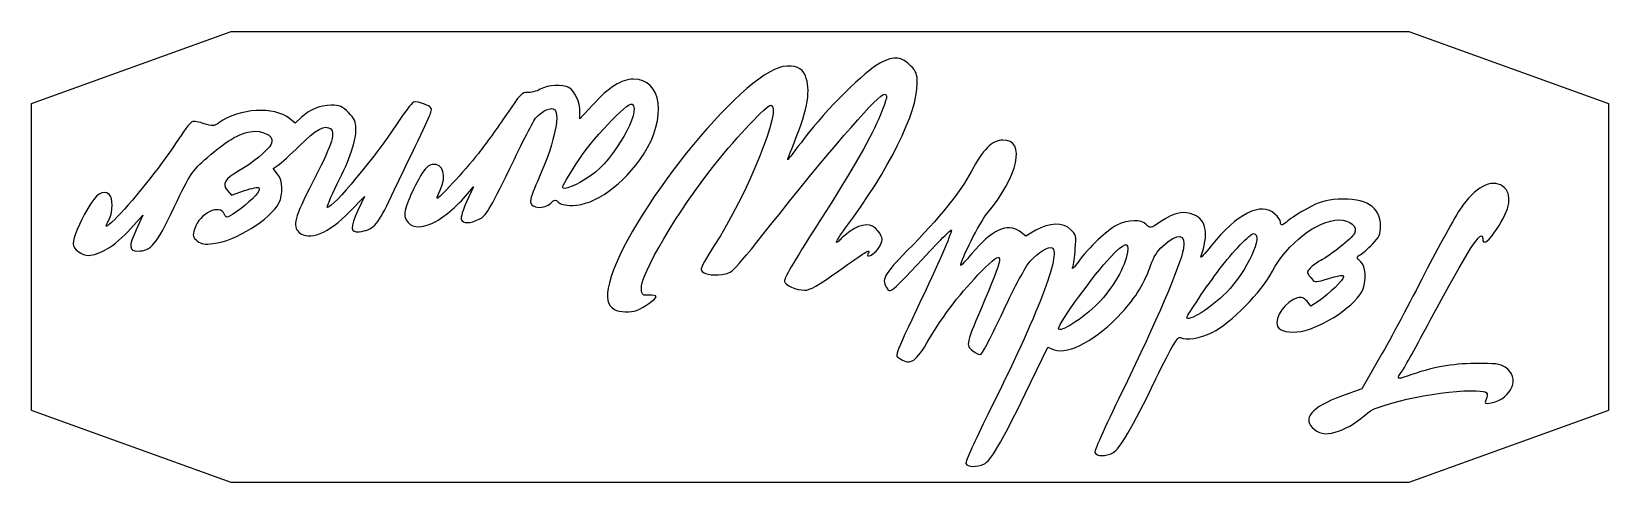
# Model space of a CAD drawing. Header units: inches. Extents: x -0.66 to 0.66, y -0.19 to 0.19.
import ezdxf

# ---------------------------------------------------------------- set-up
doc = ezdxf.new("R2010")
doc.units = ezdxf.units.IN
doc.layers.get('0').update_dxf_attribs({"linetype": 'CONTINUOUS'})

msp = doc.modelspace()

# ---------------------------------------------------------------- linework, layer by layer
for p, q in [((-0.1912, 0.1274), (-0.2017, 0.1159)), ((-0.2017, 0.1159), (-0.2017, 0.1217)), ((-0.4409, 0.1124), (-0.4458, 0.1163)), ((-0.436, 0.117), (-0.4409, 0.1124)), ((-0.4594, 0.0742), (-0.4553, 0.077)), ((-0.4557, 0.0695), (-0.4594, 0.0742)), ((-0.4981, 0.056), (-0.4946, 0.0519)), ((-0.4946, 0.0519), (-0.4835, 0.0558)), ((-0.2996, 0.0492), (-0.2912, 0.0589)), ((-0.2912, 0.0589), (-0.2969, 0.0464)), ((-0.395, 0.0382), (-0.3828, 0.0508)), ((-0.3828, 0.0508), (-0.3883, 0.039)), ((-0.5793, 0.0236), (-0.5689, 0.0351)), ((-0.5689, 0.0351), (-0.5745, 0.0227)), ((0.173, 0.0176), (0.1677, 0.0216)), ((0.1814, 0.0225), (0.173, 0.0176)), ((0.4125, -0.0413), (0.4092, -0.0371)), ((0.4194, -0.0367), (0.4125, -0.0413)), ((0.1725, -0.1148), (0.1915, -0.0758)), ((0.1915, -0.0758), (0.1968, -0.0778)), ((0.4724, -0.0808), (0.4554, -0.1106)), ((0.4554, -0.1106), (0.4383, -0.1168))]:
    msp.add_line(p, q)
msp.add_lwpolyline([(0.4948, -0.1893), (-0.4948, -0.1893), (-0.6625, -0.1289), (-0.6625, 0.1289), (-0.4948, 0.1892), (0.4948, 0.1892), (0.6625, 0.1289), (0.6625, -0.1289)], close=True)
for points in [[(-0.0311, 0.1598), (-0.066, 0.1541), (-0.1635, 0.0327), (-0.177, -0.0217)], [(-0.0123, 0.1521), (-0.0154, 0.1592), (-0.0207, 0.1614), (-0.0311, 0.1598)], [(0.0508, 0.1629), (0.0378, 0.1563), (0.0053, 0.1239), (-0.0132, 0.0995)], [(0.0764, 0.1603), (0.0683, 0.1685), (0.0626, 0.1691), (0.0508, 0.1629)], [(0.0817, 0.1457), (0.0817, 0.1536), (0.0809, 0.1559), (0.0764, 0.1603)], [(-0.1569, 0.1493), (-0.1667, 0.1493), (-0.1777, 0.1424), (-0.1912, 0.1274)], [(-0.1483, 0.0861), (-0.1284, 0.1168), (-0.1327, 0.1493), (-0.1569, 0.1493)], [(-0.0214, 0.0967), (-0.0101, 0.1252), (-0.0075, 0.1406), (-0.0123, 0.1521)], [(-0.2459, 0.1382), (-0.2503, 0.1386), (-0.2521, 0.1366), (-0.2634, 0.1197)], [(-0.2351, 0.1408), (-0.2384, 0.1391), (-0.2431, 0.1378), (-0.2459, 0.1382)], [(-0.211, 0.1422), (-0.2166, 0.1451), (-0.228, 0.1446), (-0.2351, 0.1408)], [(-0.2017, 0.1217), (-0.2017, 0.13), (-0.206, 0.1395), (-0.211, 0.1422)], [(-0.0344, 0.0358), (0.0138, 0.0962), (0.0493, 0.1366), (0.0541, 0.1366)], [(0.0215, 0.0245), (0.0579, 0.0729), (0.0817, 0.1208), (0.0817, 0.1457)], [(0.0541, 0.1366), (0.0572, 0.1366), (0.0566, 0.1338), (0.0506, 0.1188)], [(-0.4458, 0.1163), (-0.459, 0.1267), (-0.4873, 0.125), (-0.5052, 0.1126)], [(-0.4107, 0.1274), (-0.4203, 0.1274), (-0.4285, 0.1239), (-0.436, 0.117)], [(-0.3961, 0.1212), (-0.4014, 0.1265), (-0.4036, 0.1274), (-0.4107, 0.1274)], [(-0.3899, 0.1079), (-0.3899, 0.1135), (-0.3912, 0.1163), (-0.3961, 0.1212)], [(-0.3623, 0.0466), (-0.3369, 0.0993), (-0.328, 0.1183), (-0.3269, 0.1217)], [(-0.3415, 0.13), (-0.3431, 0.1292), (-0.3497, 0.1208), (-0.3559, 0.1111)], [(-0.3322, 0.1283), (-0.3356, 0.1298), (-0.3398, 0.1305), (-0.3415, 0.13)], [(-0.3269, 0.1217), (-0.3259, 0.125), (-0.3269, 0.1261), (-0.3322, 0.1283)], [(-0.2634, 0.1197), (-0.2704, 0.1093), (-0.281, 0.0947), (-0.287, 0.087)], [(-0.2386, 0.1172), (-0.2335, 0.1227), (-0.2252, 0.1261), (-0.223, 0.1239)], [(-0.223, 0.1239), (-0.2179, 0.1188), (-0.224, 0.0929), (-0.2375, 0.0634)], [(-0.2049, 0.0782), (-0.1929, 0.0974), (-0.1616, 0.1307), (-0.1578, 0.1283)], [(-0.1578, 0.1283), (-0.1496, 0.1232), (-0.1737, 0.0808), (-0.192, 0.0686)], [(-0.0414, 0.1274), (-0.0306, 0.1274), (-0.0615, 0.0512), (-0.0889, 0.0097)], [(-0.0883, 0.0777), (-0.0691, 0.1018), (-0.0448, 0.1274), (-0.0414, 0.1274)], [(-0.5277, 0.1135), (-0.5292, 0.113), (-0.5352, 0.1048), (-0.5414, 0.0954)], [(-0.5175, 0.1119), (-0.5217, 0.1133), (-0.5263, 0.1141), (-0.5277, 0.1135)], [(-0.5052, 0.1126), (-0.5094, 0.1097), (-0.5105, 0.1095), (-0.5175, 0.1119)], [(-0.4373, 0.0934), (-0.4234, 0.1073), (-0.4157, 0.1113), (-0.4111, 0.1075)], [(-0.4111, 0.1075), (-0.4069, 0.104), (-0.4109, 0.0923), (-0.4267, 0.062)], [(-0.3559, 0.1111), (-0.3733, 0.0845), (-0.4091, 0.0415), (-0.4139, 0.0415)], [(-0.4056, 0.0613), (-0.3947, 0.0832), (-0.3899, 0.0971), (-0.3899, 0.1079)], [(-0.2607, 0.0742), (-0.2503, 0.096), (-0.2402, 0.1152), (-0.2386, 0.1172)], [(0.0506, 0.1188), (0.0436, 0.1016), (0.0292, 0.0764), (-0.0006, 0.0296)], [(-0.5414, 0.0954), (-0.5535, 0.0768), (-0.5805, 0.0432), (-0.5926, 0.0315)], [(-0.5147, 0.0835), (-0.4976, 0.0987), (-0.4853, 0.1055), (-0.4747, 0.1055)], [(-0.4612, 0.0947), (-0.4639, 0.0896), (-0.4773, 0.0784), (-0.4882, 0.0722)], [(-0.4747, 0.1055), (-0.4649, 0.1055), (-0.4581, 0.1002), (-0.4612, 0.0947)], [(-0.4553, 0.077), (-0.453, 0.0786), (-0.4449, 0.0861), (-0.4373, 0.0934)], [(-0.0132, 0.0995), (-0.0207, 0.0898), (-0.0269, 0.0817), (-0.0271, 0.0817)], [(-0.0271, 0.0817), (-0.0273, 0.0817), (-0.0247, 0.0885), (-0.0214, 0.0967)], [(0.1537, 0.0982), (0.1449, 0.0982), (0.1365, 0.0899), (0.1272, 0.072)], [(0.14, 0.036), (0.1668, 0.0678), (0.1734, 0.0982), (0.1537, 0.0982)], [(-0.5427, 0.0417), (-0.5288, 0.0708), (-0.5279, 0.072), (-0.5147, 0.0835)], [(-0.287, 0.087), (-0.2996, 0.0713), (-0.3206, 0.0485), (-0.3216, 0.0494)], [(-0.208, 0.0433), (-0.1894, 0.0433), (-0.1649, 0.0609), (-0.1483, 0.0861)], [(-0.4882, 0.0722), (-0.5003, 0.0653), (-0.5025, 0.0616), (-0.4981, 0.056)], [(-0.4546, 0.0453), (-0.451, 0.0528), (-0.4513, 0.064), (-0.4557, 0.0695)], [(-0.3356, 0.068), (-0.3437, 0.0545), (-0.3501, 0.038), (-0.3488, 0.034)], [(-0.3258, 0.0777), (-0.329, 0.0773), (-0.3318, 0.0746), (-0.3356, 0.068)], [(-0.3192, 0.0561), (-0.3133, 0.068), (-0.3166, 0.0788), (-0.3258, 0.0777)], [(-0.2863, 0.0318), (-0.2806, 0.0344), (-0.2781, 0.0386), (-0.2607, 0.0742)], [(-0.2163, 0.0589), (-0.2163, 0.0594), (-0.2112, 0.0682), (-0.2049, 0.0782)], [(-0.192, 0.0686), (-0.2049, 0.0598), (-0.2163, 0.0552), (-0.2163, 0.0589)], [(-0.1501, -0.0268), (-0.1512, -0.015), (-0.1196, 0.0386), (-0.0883, 0.0777)], [(0.1272, 0.072), (0.1184, 0.0552), (0.1007, 0.0331), (0.0731, 0.0051)], [(-0.5974, 0.0525), (-0.6025, 0.0569), (-0.6081, 0.053), (-0.6153, 0.0406)], [(-0.4714, 0.0581), (-0.4698, 0.0556), (-0.476, 0.0486), (-0.4873, 0.0402)], [(-0.4835, 0.0558), (-0.4773, 0.0578), (-0.4718, 0.0589), (-0.4714, 0.0581)], [(-0.4267, 0.062), (-0.4416, 0.0331), (-0.4435, 0.026), (-0.4378, 0.0209)], [(-0.4139, 0.0415), (-0.4148, 0.0415), (-0.4111, 0.0503), (-0.4056, 0.0613)], [(-0.3216, 0.0494), (-0.3219, 0.0497), (-0.321, 0.0528), (-0.3192, 0.0561)], [(-0.2375, 0.0634), (-0.2411, 0.0556), (-0.2437, 0.0477), (-0.2433, 0.0459)], [(0.5752, 0.058), (0.5667, 0.0664), (0.5527, 0.0605), (0.5402, 0.0435)], [(0.5662, 0.0199), (0.5792, 0.0379), (0.5823, 0.0508), (0.5752, 0.058)], [(-0.6153, 0.0406), (-0.6224, 0.0284), (-0.6275, 0.0159), (-0.6275, 0.0112)], [(-0.5974, 0.0316), (-0.5939, 0.0384), (-0.5939, 0.0496), (-0.5974, 0.0525)], [(-0.5732, 0.005), (-0.5621, 0.005), (-0.5579, 0.0101), (-0.5427, 0.0417)], [(-0.5098, 0.0112), (-0.4912, 0.0134), (-0.4617, 0.0316), (-0.4546, 0.0453)], [(-0.4873, 0.0402), (-0.4981, 0.0324), (-0.4987, 0.0322), (-0.5003, 0.0358)], [(-0.3872, 0.0212), (-0.3757, 0.0225), (-0.3722, 0.0262), (-0.3623, 0.0466)], [(-0.3292, 0.0269), (-0.3216, 0.0293), (-0.3088, 0.0388), (-0.2996, 0.0492)], [(-0.2969, 0.0464), (-0.3, 0.0397), (-0.302, 0.0329), (-0.3014, 0.0315)], [(-0.2433, 0.0459), (-0.2424, 0.0406), (-0.2316, 0.0402), (-0.2263, 0.0452)], [(-0.2263, 0.0452), (-0.2229, 0.0485), (-0.2221, 0.0486), (-0.2199, 0.0461)], [(-0.2199, 0.0461), (-0.2185, 0.0443), (-0.2144, 0.0433), (-0.208, 0.0433)], [(0.3823, 0.036), (0.371, 0.0468), (0.35, 0.0364), (0.3288, 0.0095)], [(0.4096, 0.0408), (0.4026, 0.0369), (0.3953, 0.0324), (0.3931, 0.0304)], [(0.4353, 0.0485), (0.4244, 0.0477), (0.4198, 0.0464), (0.4096, 0.0408)], [(0.471, 0.026), (0.471, 0.0421), (0.4585, 0.0499), (0.4353, 0.0485)], [(0.5402, 0.0435), (0.5353, 0.0369), (0.522, 0.013), (0.5103, -0.0097)], [(-0.5926, 0.0315), (-0.6008, 0.0238), (-0.6016, 0.0238), (-0.5974, 0.0316)], [(-0.5003, 0.0358), (-0.5043, 0.045), (-0.521, 0.0368), (-0.5254, 0.0238)], [(-0.4378, 0.0209), (-0.4292, 0.013), (-0.4131, 0.0196), (-0.395, 0.0382)], [(-0.3883, 0.039), (-0.395, 0.0245), (-0.3948, 0.0203), (-0.3872, 0.0212)], [(-0.3488, 0.034), (-0.346, 0.0258), (-0.3402, 0.0236), (-0.3292, 0.0269)], [(-0.3014, 0.0315), (-0.3002, 0.0278), (-0.2941, 0.028), (-0.2863, 0.0318)], [(-0.0823, -0.0146), (-0.0735, -0.0135), (-0.0748, -0.015), (-0.0344, 0.0358)], [(-0.0006, 0.0296), (-0.0244, -0.0077), (-0.0298, -0.0172), (-0.0298, -0.0205)], [(0.0486, 0.0221), (0.0435, 0.0287), (0.035, 0.0285), (0.0254, 0.0216)], [(0.1182, -0.0071), (0.1182, -0.0027), (0.1343, 0.0293), (0.14, 0.036)], [(0.2109, 0.0229), (0.2043, 0.0291), (0.1924, 0.0289), (0.1814, 0.0225)], [(0.2494, 0.0267), (0.241, 0.0223), (0.2262, 0.0084), (0.2169, -0.0042)], [(0.2743, 0.0271), (0.2701, 0.0318), (0.2589, 0.0316), (0.2494, 0.0267)], [(0.2865, 0.0298), (0.2776, 0.0238), (0.2774, 0.0238), (0.2743, 0.0271)], [(0.3141, 0.0355), (0.3057, 0.039), (0.2979, 0.0375), (0.2865, 0.0298)], [(0.32, 0.0002), (0.3268, 0.0188), (0.3247, 0.0311), (0.3141, 0.0355)], [(0.3801, -0.012), (0.392, 0.011), (0.4181, 0.0311), (0.4359, 0.0311)], [(0.3869, 0.0293), (0.3869, 0.0307), (0.3849, 0.0337), (0.3823, 0.036)], [(0.3931, 0.0304), (0.3887, 0.0263), (0.3869, 0.026), (0.3869, 0.0293)], [(0.4359, 0.0311), (0.4457, 0.0311), (0.4521, 0.0254), (0.449, 0.0196)], [(-0.599, 0.0068), (-0.5939, 0.0097), (-0.5849, 0.0172), (-0.5793, 0.0236)], [(-0.5745, 0.0227), (-0.5811, 0.009), (-0.5807, 0.005), (-0.5732, 0.005)], [(-0.5254, 0.0238), (-0.5274, 0.0176), (-0.5272, 0.0168), (-0.5232, 0.0135)], [(-0.5232, 0.0135), (-0.5197, 0.0108), (-0.5169, 0.0103), (-0.5098, 0.0112)], [(0.014, 0.0123), (0.0131, 0.0123), (0.0164, 0.0177), (0.0215, 0.0245)], [(0.0168, 0.0143), (0.0162, 0.0132), (0.0149, 0.0123), (0.014, 0.0123)], [(0.0254, 0.0216), (0.0213, 0.0187), (0.0175, 0.0154), (0.0168, 0.0143)], [(0.0486, 0.0066), (0.0533, 0.0134), (0.0533, 0.0161), (0.0486, 0.0221)], [(0.1103, 0.0227), (0.1113, 0.0216), (0.1023, 0.0008), (0.0851, -0.0358)], [(0.099, 0.0119), (0.1049, 0.0181), (0.11, 0.0231), (0.1103, 0.0227)], [(0.1677, 0.0216), (0.1577, 0.0289), (0.1443, 0.0227), (0.1275, 0.0028)], [(0.2145, 0.0068), (0.2154, 0.0177), (0.2151, 0.019), (0.2109, 0.0229)], [(0.288, 0.0092), (0.3008, 0.0207), (0.3076, 0.0198), (0.3054, 0.0068)], [(0.3355, -0.0106), (0.347, 0.0046), (0.3613, 0.0196), (0.3642, 0.0196)], [(0.3642, 0.0196), (0.3734, 0.0196), (0.3587, -0.0122), (0.3416, -0.0298)], [(0.449, 0.0196), (0.4468, 0.0156), (0.4289, 0.0013), (0.4207, -0.0029)], [(0.4642, 0.0108), (0.4699, 0.0168), (0.471, 0.0192), (0.471, 0.026)], [(0.5128, -0.053), (0.5444, 0.0061), (0.5569, 0.0252), (0.5569, 0.0152)], [(0.5569, 0.0152), (0.5569, 0.0103), (0.5603, 0.0119), (0.5662, 0.0199)], [(-0.6275, 0.0112), (-0.6275, 0.0066), (-0.6204, 0.0013), (-0.6144, 0.0013)], [(-0.6144, 0.0013), (-0.6111, 0.0013), (-0.6041, 0.0037), (-0.599, 0.0068)], [(-0.0889, 0.0097), (-0.0955, -0.0003), (-0.1004, -0.0095), (-0.0998, -0.0109)], [(0.0159, -0.0115), (0.0374, 0.004), (0.0433, 0.0075), (0.0405, 0.0031)], [(0.0405, 0.0031), (0.0378, -0.0014), (0.0453, 0.0018), (0.0486, 0.0066)], [(0.0731, 0.0051), (0.0535, -0.0148), (0.0511, -0.0194), (0.0566, -0.0268)], [(0.0566, -0.0268), (0.0592, -0.0305), (0.0601, -0.0298), (0.099, 0.0119)], [(0.1275, 0.0028), (0.1224, -0.0033), (0.1182, -0.0078), (0.1182, -0.0071)], [(0.195, 0.0077), (0.2028, 0.0028), (0.1838, -0.0466), (0.1411, -0.1321)], [(0.1765, -0.0036), (0.1835, 0.004), (0.1922, 0.0093), (0.195, 0.0077)], [(0.2123, -0.0088), (0.2131, -0.0067), (0.214, 0.0002), (0.2145, 0.0068)], [(0.2584, 0.004), (0.2564, -0.0084), (0.2462, -0.0261), (0.2335, -0.0389)], [(0.244, -0.0002), (0.2558, 0.0123), (0.2599, 0.0135), (0.2584, 0.004)], [(0.3054, 0.0068), (0.303, -0.0066), (0.2811, -0.0577), (0.256, -0.1087)], [(0.278, -0.0066), (0.2801, -0.0003), (0.2834, 0.005), (0.288, 0.0092)], [(0.3288, 0.0095), (0.3233, 0.0024), (0.3193, -0.0016), (0.32, 0.0002)], [(0.4543, -0.004), (0.4505, -0.0002), (0.4505, 0), (0.4538, 0.0018)], [(0.4538, 0.0018), (0.4558, 0.0029), (0.4604, 0.007), (0.4642, 0.0108)], [(-0.0998, -0.0109), (-0.0986, -0.0142), (-0.0914, -0.0159), (-0.0823, -0.0146)], [(-0.013, -0.0279), (-0.0085, -0.0279), (-0.0017, -0.0241), (0.0159, -0.0115)], [(0.0915, -0.0693), (0.1032, -0.0493), (0.1195, -0.0281), (0.1358, -0.012)], [(0.1358, -0.012), (0.1551, 0.0075), (0.1555, 0.0046), (0.1385, -0.0358)], [(0.1538, -0.0457), (0.1635, -0.0248), (0.1729, -0.0077), (0.1765, -0.0036)], [(0.2005, -0.0599), (0.2005, -0.0555), (0.2306, -0.0142), (0.244, -0.0002)], [(0.2169, -0.0042), (0.2136, -0.0088), (0.2114, -0.0108), (0.2123, -0.0088)], [(0.2536, -0.0466), (0.2653, -0.0342), (0.2734, -0.0206), (0.278, -0.0066)], [(0.3083, -0.0506), (0.3083, -0.0491), (0.3258, -0.0232), (0.3355, -0.0106)], [(0.3295, -0.0634), (0.345, -0.0557), (0.3714, -0.0292), (0.3801, -0.012)], [(0.4119, -0.0093), (0.4088, -0.0126), (0.4088, -0.013), (0.4123, -0.0172)], [(0.4207, -0.0029), (0.4176, -0.0044), (0.4138, -0.0073), (0.4119, -0.0093)], [(0.4563, -0.0268), (0.4595, -0.0186), (0.4585, -0.0082), (0.4543, -0.004)], [(0.5103, -0.0097), (0.4987, -0.0323), (0.4818, -0.0643), (0.4724, -0.0808)], [(-0.177, -0.0217), (-0.1801, -0.0342), (-0.1788, -0.0409), (-0.1726, -0.0442)], [(-0.0298, -0.0205), (-0.0298, -0.0234), (-0.0196, -0.0279), (-0.013, -0.0279)], [(0.4123, -0.0172), (0.4156, -0.0214), (0.4161, -0.0214), (0.4236, -0.0192)], [(0.4399, -0.0166), (0.4399, -0.0194), (0.4278, -0.0309), (0.4194, -0.0367)], [(0.4236, -0.0192), (0.4375, -0.015), (0.4399, -0.0146), (0.4399, -0.0166)], [(-0.1541, -0.0449), (-0.1485, -0.0427), (-0.1377, -0.0351), (-0.1377, -0.0334)], [(-0.1437, -0.032), (-0.149, -0.0325), (-0.1496, -0.032), (-0.1501, -0.0268)], [(-0.1377, -0.0334), (-0.1377, -0.0323), (-0.1404, -0.0318), (-0.1437, -0.032)], [(0.0851, -0.0358), (0.0608, -0.0875), (0.0626, -0.0822), (0.0679, -0.0857)], [(0.1385, -0.0358), (0.1222, -0.0742), (0.1222, -0.074), (0.1283, -0.0788)], [(0.2335, -0.0389), (0.2213, -0.0515), (0.2005, -0.0647), (0.2005, -0.0599)], [(0.3416, -0.0298), (0.3289, -0.0424), (0.3083, -0.0555), (0.3083, -0.0506)], [(0.4011, -0.0343), (0.3915, -0.0369), (0.3816, -0.0508), (0.3845, -0.0583)], [(0.4092, -0.0371), (0.4068, -0.0342), (0.4048, -0.0334), (0.4011, -0.0343)], [(0.4039, -0.0625), (0.4231, -0.059), (0.4516, -0.0396), (0.4563, -0.0268)], [(-0.1726, -0.0442), (-0.1688, -0.0464), (-0.1587, -0.0466), (-0.1541, -0.0449)], [(0.1352, -0.0817), (0.1365, -0.0813), (0.1449, -0.065), (0.1538, -0.0457)], [(0.1968, -0.0778), (0.2089, -0.0824), (0.233, -0.0691), (0.2536, -0.0466)], [(0.4891, -0.0959), (0.4909, -0.0932), (0.5017, -0.0738), (0.5128, -0.053)], [(0.3028, -0.0676), (0.3083, -0.0702), (0.3189, -0.0685), (0.3295, -0.0634)], [(0.3845, -0.0583), (0.386, -0.0623), (0.3949, -0.0641), (0.4039, -0.0625)], [(0.0679, -0.0857), (0.0762, -0.091), (0.0806, -0.0881), (0.0915, -0.0693)], [(0.1283, -0.0788), (0.1308, -0.0809), (0.1341, -0.0822), (0.1352, -0.0817)], [(0.2823, -0.1023), (0.2962, -0.0738), (0.3006, -0.0665), (0.3028, -0.0676)], [(0.5505, -0.0894), (0.5307, -0.0895), (0.5147, -0.0925), (0.4933, -0.1)], [(0.5757, -0.0925), (0.5717, -0.0897), (0.5669, -0.0892), (0.5505, -0.0894)], [(0.564, -0.1224), (0.5817, -0.1188), (0.5887, -0.1009), (0.5757, -0.0925)], [(0.246, -0.1643), (0.2522, -0.1608), (0.2617, -0.1447), (0.2823, -0.1023)], [(0.4933, -0.1), (0.4847, -0.1031), (0.4841, -0.1027), (0.4891, -0.0959)], [(0.1376, -0.174), (0.1434, -0.1711), (0.1517, -0.157), (0.1725, -0.1148)], [(0.256, -0.1087), (0.2416, -0.1378), (0.2303, -0.1627), (0.231, -0.1641)], [(0.4383, -0.1168), (0.4127, -0.1259), (0.4044, -0.1361), (0.4154, -0.1447)], [(0.4602, -0.1308), (0.4691, -0.1226), (0.5273, -0.1109), (0.5514, -0.1124)], [(0.5514, -0.1124), (0.5614, -0.1129), (0.562, -0.1135), (0.5594, -0.1201)], [(0.1411, -0.1321), (0.1305, -0.1535), (0.122, -0.1722), (0.1226, -0.1734)], [(0.4364, -0.146), (0.4437, -0.1435), (0.4527, -0.1376), (0.4602, -0.1308)], [(0.5594, -0.1201), (0.5582, -0.1232), (0.5587, -0.1234), (0.564, -0.1224)], [(0.4154, -0.1447), (0.4209, -0.1491), (0.4269, -0.1495), (0.4364, -0.146)], [(0.231, -0.1641), (0.2323, -0.1676), (0.2401, -0.1676), (0.246, -0.1643)], [(0.1226, -0.1734), (0.1237, -0.1764), (0.1319, -0.1765), (0.1376, -0.174)]]:
    msp.add_open_spline(points, degree=3)

doc.saveas('drawing.dxf')
